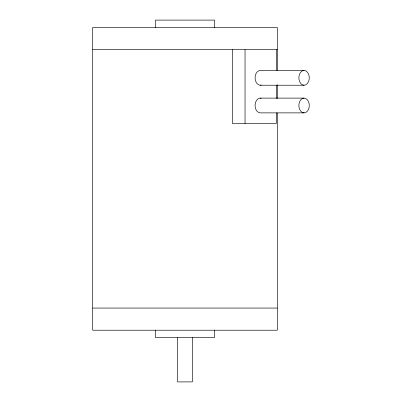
<?xml version="1.0" encoding="UTF-8"?>
<svg xmlns="http://www.w3.org/2000/svg" width="402" height="402" viewBox="0 0 402 402"><rect width="100%" height="100%" fill="white"/><g stroke="black" fill="none" stroke-linecap="round" stroke-linejoin="round"><path stroke-width="0.6" d="M92.706 49.637L277.295 49.637M304.073 70.456A7.382 5.221 -90 0 0 299.555 81.531A7.382 5.221 -90 0 0 308.595 81.531A7.382 5.221 -90 0 0 304.073 70.456L260.3 70.456A7.382 5.221 -90 0 0 255.099 78.485A7.382 5.221 -90 0 0 261.205 85.113M260.3 85.224L304.073 85.224M260.3 98.108L304.073 98.108A7.382 5.221 -90 0 1 308.595 109.183A7.382 5.221 -90 0 1 299.555 109.183A7.382 5.221 -90 0 1 304.073 98.108M304.073 112.877L260.3 112.877A7.382 5.221 -90 0 1 255.099 104.847A7.382 5.221 -90 0 1 261.205 98.219M92.706 308.063L277.295 308.063M277.295 70.335L277.295 27.482L92.706 27.482L92.706 330.213L277.295 330.213L277.295 112.987M277.295 84.762L277.295 98.56M276.37 49.637L276.37 70.285M276.37 85.299L276.37 98.44M276.37 112.836L276.37 123.469L232.376 123.469L232.376 49.637M245.044 49.637L245.044 123.469M214.532 27.482L214.532 20.1L155.463 20.1L155.463 27.482M214.532 330.213L214.532 337.6L155.463 337.6L155.463 330.213M192.382 337.6L192.382 381.9L177.614 381.9L177.614 337.6"/></g></svg>
